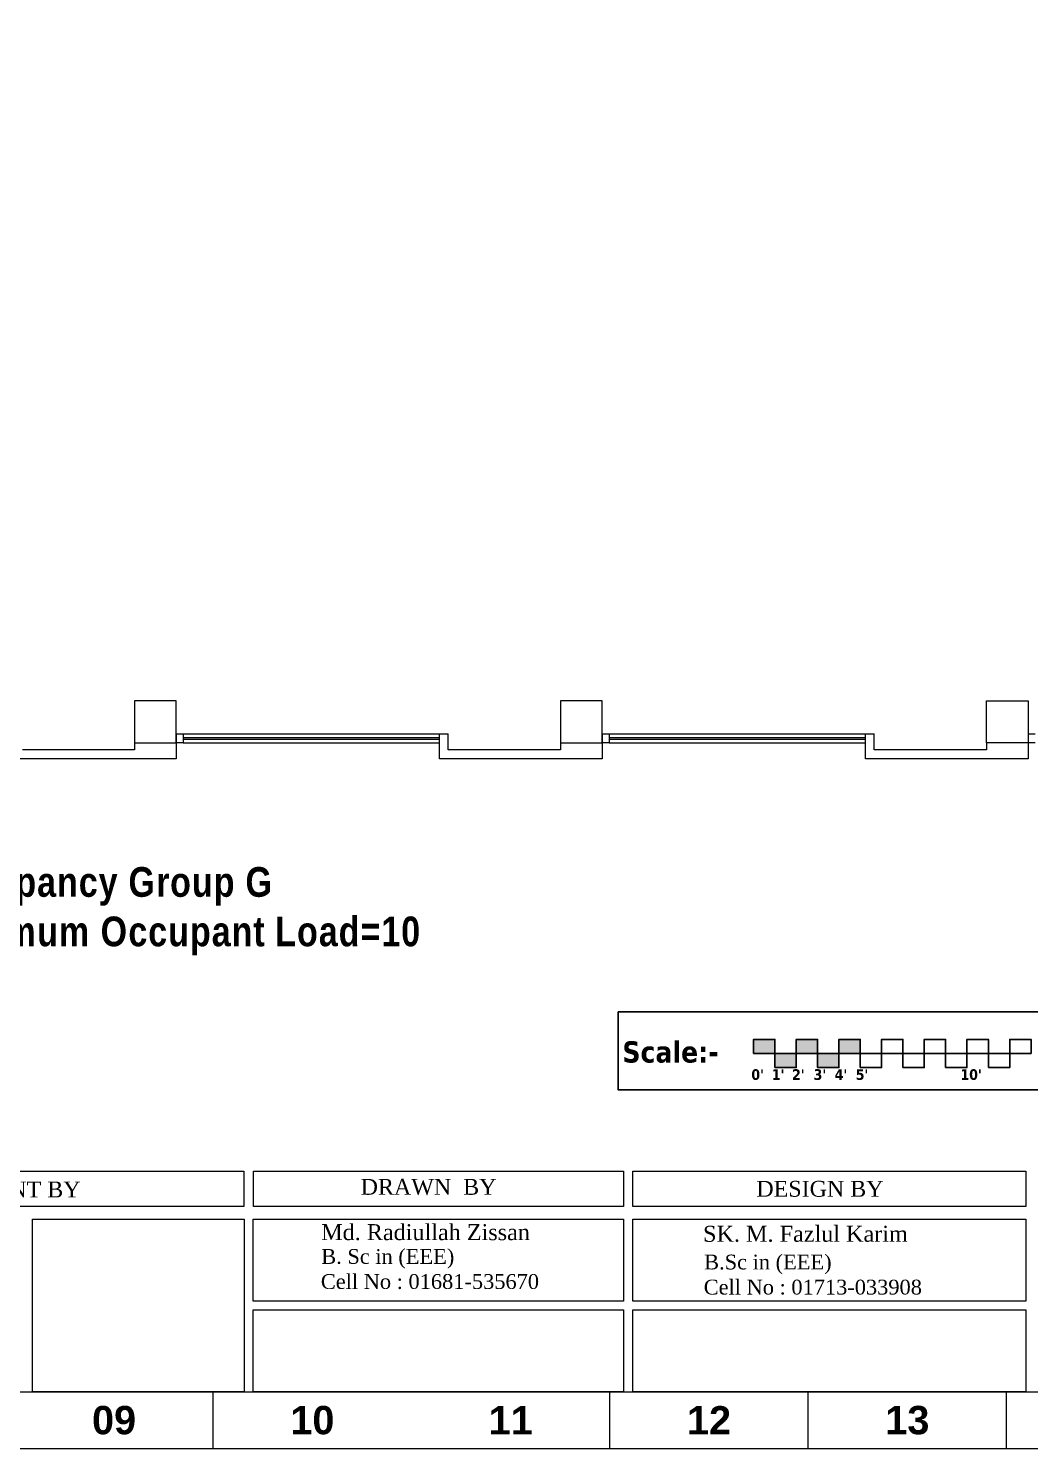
# Model space of a CAD drawing. Header units: inches. Extents: x -250485 to 735580, y -140410 to 288049.
# Drawn here: x 49377 to 49940, y 20696 to 21495 of the extents above; entities that cross this region are included whole.
import ezdxf

# ---------------------------------------------------------------- set-up
doc = ezdxf.new("R2010")
doc.units = ezdxf.units.IN
doc.header["$MEASUREMENT"] = 0
doc.layers.get('0').update_dxf_attribs({"lineweight": 0})
for name, color, linetype, lineweight in [('AN-TEXT', 251, 'Continuous', 15), ('DIM 01', 250, 'Continuous', 9), ('Inline', 7, 'Continuous', 0), ('Outline', 7, 'Continuous', 0), ('Scale', 7, 'Continuous', 0), ('Scale_Text', 7, 'Continuous', 0), ('TEXT_TITLEBOX', 7, 'Continuous', 13), ('Titelblk', 7, 'Continuous', 25), ('TITLE', 7, 'Continuous', 20), ('workingdim', 252, 'Continuous', 5)]:
    doc.layers.add(name, color=color, linetype=linetype, lineweight=lineweight)
doc.styles.add('isop', font='isocpeur.ttf')
doc.styles.add('SHT-TEXT-1', font='times.ttf', dxfattribs={"height": 12})
doc.styles.get("Standard").update_dxf_attribs({"font": 'arialbd.ttf', "height": 24})

# ---------------------------------------------------------------- blocks, each defined once
blk = doc.blocks.new('PAGE')
at = {"layer": 'Inline', "color": 252, "lineweight": 15}
blk.add_lwpolyline([(178051640.63, 22656441.11), (178051640.63, 22657235.79), (178050505.36, 22657235.79), (178050505.36, 22656441.11)], close=True, dxfattribs=at)
at = {"layer": 'Outline', "color": 252, "lineweight": 15}
blk.add_line((178050483.42, 22656424.24), (178051662.57, 22656424.24), dxfattribs=at)
at = {"layer": 'Scale', "color": 252, "lineweight": 9}
for p, q in [((178051014, 22656424.24), (178051014, 22656441.11)), ((178051131.99, 22656424.24), (178051131.99, 22656441.11)), ((178051190.99, 22656424.24), (178051190.99, 22656441.11)), ((178051249.99, 22656424.24), (178051249.99, 22656441.11))]:
    blk.add_line(p, q, dxfattribs=at)
at = {"layer": 'Scale_Text', "color": 252, "lineweight": 13, "char_height": 8.435, "width": 2.5102, "attachment_point": 5}
for s, insert in [('09', (178050984.5, 22656432.67)), ('10', (178051043.5, 22656432.67)), ('11', (178051102.49, 22656432.67)), ('12', (178051161.49, 22656432.67)), ('13', (178051220.49, 22656432.67))]:
    blk.add_mtext(s, dxfattribs=dict(at, insert=insert))
blk = doc.blocks.new('Title')
at = {"layer": 'Titelblk', "color": 3, "linetype": 'Continuous', "lineweight": 0, "xscale": 3.014611567961765, "yscale": 3.014611567959946, "zscale": 3.014611567966516}
blk.add_blockref('PAGE', (-536855255.8, -68388224), dxfattribs=at)

msp = doc.modelspace()

# ---------------------------------------------------------------- hatches: boundary and pattern name
at = {"layer": 'DIM 01', "lineweight": -2}
h = msp.add_hatch(color=2, dxfattribs=at)
h.dxf.hatch_style = 1
h.paths.add_polyline_path([(49796.87, 20926.56), (49784.87, 20926.56), (49784.87, 20918.61), (49796.87, 20918.61)])
h.paths.add_polyline_path([(49820.87, 20926.56), (49808.87, 20926.56), (49808.87, 20918.61), (49820.87, 20918.61)])
h.paths.add_polyline_path([(49832.87, 20918.61), (49820.87, 20918.61), (49820.87, 20910.67), (49832.87, 20910.67)])
h.paths.add_polyline_path([(49808.87, 20918.61), (49796.87, 20918.61), (49796.87, 20910.67), (49808.87, 20910.67)])
h.paths.add_polyline_path([(49844.87, 20926.56), (49832.87, 20926.56), (49832.87, 20918.61), (49844.87, 20918.61)])

# ---------------------------------------------------------------- linework, layer by layer
at = {"layer": 'DIM 01', "color": 7, "lineweight": -2}
for points in [[(49708.73, 20942.03), (50041.36, 20942.03), (50041.36, 20898.26), (49708.73, 20898.26)], [(49784.87, 20918.61), (49796.87, 20918.61), (49796.87, 20926.56), (49784.87, 20926.56)], [(49808.87, 20918.61), (49820.87, 20918.61), (49820.87, 20926.56), (49808.87, 20926.56)], [(49832.87, 20918.61), (49844.87, 20918.61), (49844.87, 20926.56), (49832.87, 20926.56)], [(49856.87, 20918.61), (49868.87, 20918.61), (49868.87, 20926.56), (49856.87, 20926.56)], [(49880.87, 20918.61), (49892.87, 20918.61), (49892.87, 20926.56), (49880.87, 20926.56)], [(49904.87, 20918.61), (49916.87, 20918.61), (49916.87, 20926.56), (49904.87, 20926.56)], [(49928.87, 20918.61), (49940.87, 20918.61), (49940.87, 20926.56), (49928.87, 20926.56)], [(49796.87, 20910.67), (49808.87, 20910.67), (49808.87, 20918.61), (49796.87, 20918.61)], [(49820.87, 20910.67), (49832.87, 20910.67), (49832.87, 20918.61), (49820.87, 20918.61)], [(49844.87, 20910.67), (49856.87, 20910.67), (49856.87, 20918.61), (49844.87, 20918.61)], [(49868.87, 20910.67), (49880.87, 20910.67), (49880.87, 20918.61), (49868.87, 20918.61)], [(49892.87, 20910.67), (49904.87, 20910.67), (49904.87, 20918.61), (49892.87, 20918.61)], [(49916.87, 20910.67), (49928.87, 20910.67), (49928.87, 20918.61), (49916.87, 20918.61)]]:
    msp.add_lwpolyline(points, close=True, dxfattribs=at)
at = {"layer": 'TEXT_TITLEBOX'}
for p, q in [((49111.88, 20852.44), (49498.36, 20852.44)), ((49498.36, 20852.44), (49498.36, 20832.47)), ((49503.65, 20832.47), (49503.65, 20852.44)), ((49503.65, 20852.44), (49711.65, 20852.44)), ((49711.65, 20852.44), (49711.65, 20832.47)), ((49717.02, 20832.47), (49717.02, 20852.44)), ((49717.02, 20852.44), (49937.94, 20852.44)), ((49937.94, 20852.44), (49937.94, 20832.47)), ((49498.36, 20832.47), (49111.88, 20832.47)), ((49711.65, 20832.47), (49503.65, 20832.47)), ((49937.94, 20832.47), (49717.02, 20832.47)), ((49379.54, 20728.28), (49379.54, 20825.47)), ((49379.54, 20825.47), (49498.4, 20825.47)), ((49498.4, 20825.47), (49498.4, 20728.28)), ((49503.58, 20779.32), (49503.58, 20825.44)), ((49503.58, 20825.44), (49711.79, 20825.44)), ((49711.79, 20825.44), (49711.79, 20779.32)), ((49717.08, 20779.35), (49717.08, 20825.47)), ((49717.08, 20825.47), (49937.86, 20825.47)), ((49937.86, 20825.47), (49937.86, 20779.35)), ((49711.79, 20779.32), (49503.58, 20779.32)), ((49937.86, 20779.35), (49717.08, 20779.35)), ((49503.58, 20728.24), (49503.58, 20774.36)), ((49503.58, 20774.36), (49711.79, 20774.36)), ((49711.79, 20774.36), (49711.79, 20728.24)), ((49717.08, 20728.28), (49717.08, 20774.4)), ((49717.08, 20774.4), (49937.86, 20774.4)), ((49937.86, 20774.4), (49937.86, 20728.28)), ((49498.4, 20728.28), (49379.54, 20728.28)), ((49711.79, 20728.24), (49503.58, 20728.24)), ((49937.86, 20728.28), (49717.08, 20728.28))]:
    msp.add_line(p, q, dxfattribs=at)
at = {"layer": 'workingdim', "color": 7, "ltscale": 30}
for p, q in [((49460.25, 21098.4), (49464.25, 21098.4)), ((49460.25, 21098.4), (49460.25, 21084.4)), ((49464.25, 21098.4), (49608.25, 21098.4)), ((49464.25, 21098.4), (49464.25, 21093.4)), ((49464.25, 21096.4), (49608.25, 21096.4)), ((49464.25, 21095.4), (49608.25, 21095.4)), ((49608.25, 21084.4), (49608.25, 21098.4)), ((49608.25, 21098.4), (49613.25, 21098.4)), ((49613.25, 21089.4), (49613.25, 21098.4)), ((49699.75, 21098.4), (49703.75, 21098.4)), ((49699.75, 21098.4), (49699.75, 21084.4)), ((49703.75, 21098.4), (49847.75, 21098.4)), ((49703.75, 21098.4), (49703.75, 21093.4)), ((49703.75, 21096.4), (49847.75, 21096.4)), ((49703.75, 21095.4), (49847.75, 21095.4)), ((49847.75, 21084.4), (49847.75, 21098.4)), ((49847.75, 21098.4), (49852.75, 21098.4)), ((49852.75, 21089.4), (49852.75, 21098.4)), ((49939.25, 21098.4), (49943.25, 21098.4)), ((49939.25, 21098.4), (49939.25, 21084.4)), ((49436.75, 21089.4), (49373.75, 21089.4)), ((49436.75, 21093.4), (49436.75, 21089.4)), ((49464.25, 21093.4), (49460.25, 21093.4)), ((49464.25, 21093.4), (49608.25, 21093.4)), ((49676.25, 21089.4), (49613.25, 21089.4)), ((49676.25, 21093.4), (49676.25, 21089.4)), ((49703.75, 21093.4), (49699.75, 21093.4)), ((49703.75, 21093.4), (49847.75, 21093.4)), ((49915.75, 21089.4), (49852.75, 21089.4)), ((49915.75, 21093.4), (49915.75, 21089.4)), ((49943.25, 21093.4), (49939.25, 21093.4)), ((49460.25, 21084.4), (49368.75, 21084.4)), ((49699.75, 21084.4), (49608.25, 21084.4)), ((49939.25, 21084.4), (49847.75, 21084.4))]:
    msp.add_line(p, q, dxfattribs=at)
for points in [[(49436.75, 21093.4), (49460.25, 21093.4), (49460.25, 21116.9), (49436.75, 21116.9)], [(49676.25, 21093.4), (49699.75, 21093.4), (49699.75, 21116.9), (49676.25, 21116.9)], [(49939.25, 21093.4), (49915.75, 21093.4), (49915.75, 21116.9), (49939.25, 21116.9)]]:
    msp.add_lwpolyline(points, close=True, dxfattribs=at)

# ---------------------------------------------------------------- block references
at = {"layer": 'TITLE', "xscale": 0.6269545389804989, "yscale": 0.6269545389804989, "zscale": 0.6269545337927233}
msp.add_blockref('Title', (112558.53, 75809.06), dxfattribs=at)

# ---------------------------------------------------------------- texts
at = {"color": 7, "insert": (49319.58, 20974.63), "char_height": 16.6905, "width": 512.5918, "attachment_point": 4}
msp.add_mtext('{\\fArial Narrow|b1|i0|c0|p34;\\T1.05;Occupancy Group G\\PMaximum Occupant Load=10\\P\\fStaccato222 BT|b0|i0|c0|p66;\\T1;\\P\\fRomantic|b0|i0|c2|p2;\\H0.5455x;  }', dxfattribs=at)
at = {"layer": 'AN-TEXT', "lineweight": 25, "attachment_point": 1, "style": 'isop'}
for s, insert, char_height, width in [('{\\fTahoma|b1|i0|c0|p34;\\C7;Scale:-}', (49711.11, 20925.5), 12, 50.5478), ("{\\fTahoma|b1|i0|c0|p34;\\C7;0'}", (49783.62, 20909.76), 6, 8.2447), ("{\\fTahoma|b1|i0|c0|p34;\\C7;1'}", (49795.16, 20909.76), 6, 8.2447), ("{\\fTahoma|b1|i0|c0|p34;\\C7;2'}", (49806.51, 20909.76), 6, 8.2447), ("{\\fTahoma|b1|i0|c0|p34;\\C7;3'}", (49818.64, 20909.76), 6, 8.2447), ("{\\fTahoma|b1|i0|c0|p34;\\C7;4'}", (49830.48, 20909.76), 6, 8.2447), ("{\\fTahoma|b1|i0|c0|p34;\\C7;5'}", (49842.32, 20909.76), 6, 8.2447), ("{\\fTahoma|b1|i0|c0|p34;\\C7;10'}", (49901.17, 20909.76), 6, 8.2447)]:
    msp.add_mtext(s, dxfattribs=dict(at, insert=insert, char_height=char_height, width=width))
at = {"layer": 'TEXT_TITLEBOX', "lineweight": 25, "style": 'SHT-TEXT-1'}
for s, height, p in [('DRAWN  BY', 8.923, (49563.95, 20839.13)), ('CONSULTANT & PROJECT MANAGEMENT BY', 8.9234, (49119.68, 20837.67)), ('DESIGN BY', 8.923, (49786.44, 20838.05)), ('Md. Radiullah Zissan', 8.9972, (49541.74, 20813.63)), ('SK. M. Fazlul Karim', 8.9972, (49756.47, 20812.72)), ('B. Sc in (EEE)', 8.3307, (49541.81, 20800.3)), ('B.Sc in (EEE)', 8.3307, (49757.09, 20797.15)), ('Cell No : 01681-535670', 8.3307, (49541.57, 20786.2)), ('Cell No : 01713-033908', 8.3307, (49756.85, 20783.05))]:
    msp.add_text(s, height=height, dxfattribs=at).set_placement(p)

doc.saveas('drawing.dxf')
